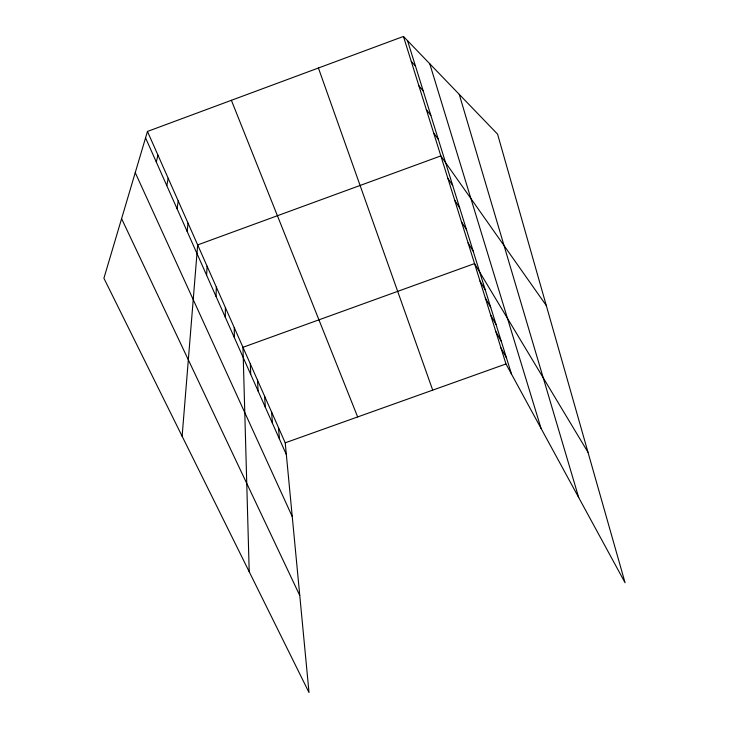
<?xml version="1.0" encoding="UTF-8"?>
<svg xmlns="http://www.w3.org/2000/svg" width="729" height="729" viewBox="0 0 729 729"><rect width="100%" height="100%" fill="white"/><g stroke="black" fill="none" stroke-linecap="round" stroke-linejoin="round"><path stroke-width="1.09" d="M225.307 317.252L225.389 307.565M216.057 296.448L216.331 287.108M206.608 275.207L207.1 266.222M182.122 436.243L197.668 244.917L440.845 155.906L546.294 305.551M187.125 231.375L188.046 223.165M177.065 208.758L178.222 200.958M166.795 185.64L168.189 178.277M156.288 162.02L157.938 155.113M147.468 131.448L103.91 278.25L309.014 692.55L285.221 442.813L147.468 131.448L403.447 36.45L497.579 134.145L625.09 582.781L505.972 363.962L403.447 36.45M285.221 442.813L505.972 363.962M411.256 61.373L415.494 66.166M418.893 85.767L423.257 91.07M426.365 109.642L430.857 115.437M433.682 133.015L438.293 139.275M447.861 178.332L452.691 185.458M454.741 200.293L459.662 207.829M461.475 221.816L466.496 229.735M468.082 242.912L473.194 251.204M587.984 452.244L474.552 263.588L242.967 347.296L249.209 571.746M480.01 281.02L485.277 289.96M485.377 298.161L490.708 307.374M490.653 315.019L496.048 324.505M495.838 331.595L501.297 341.345M500.951 347.915L506.464 357.912M121.588 218.664L299.765 595.52M135.248 172.627L292.247 516.569M145.563 137.881L286.333 454.541M231.385 100.301L357.657 416.933M318.418 68.007L432.707 390.124M407.557 40.706L511.548 374.205M429.755 63.751L541.064 428.424M459.252 94.369L578.708 497.57M278.46 427.531L279.453 439.049M271.589 412.003L272.455 423.303M264.609 396.23L265.329 407.292M257.51 380.183L258.093 391.017M250.302 363.88L250.74 374.46M234.264 327.631L234.364 337.636"/></g></svg>
